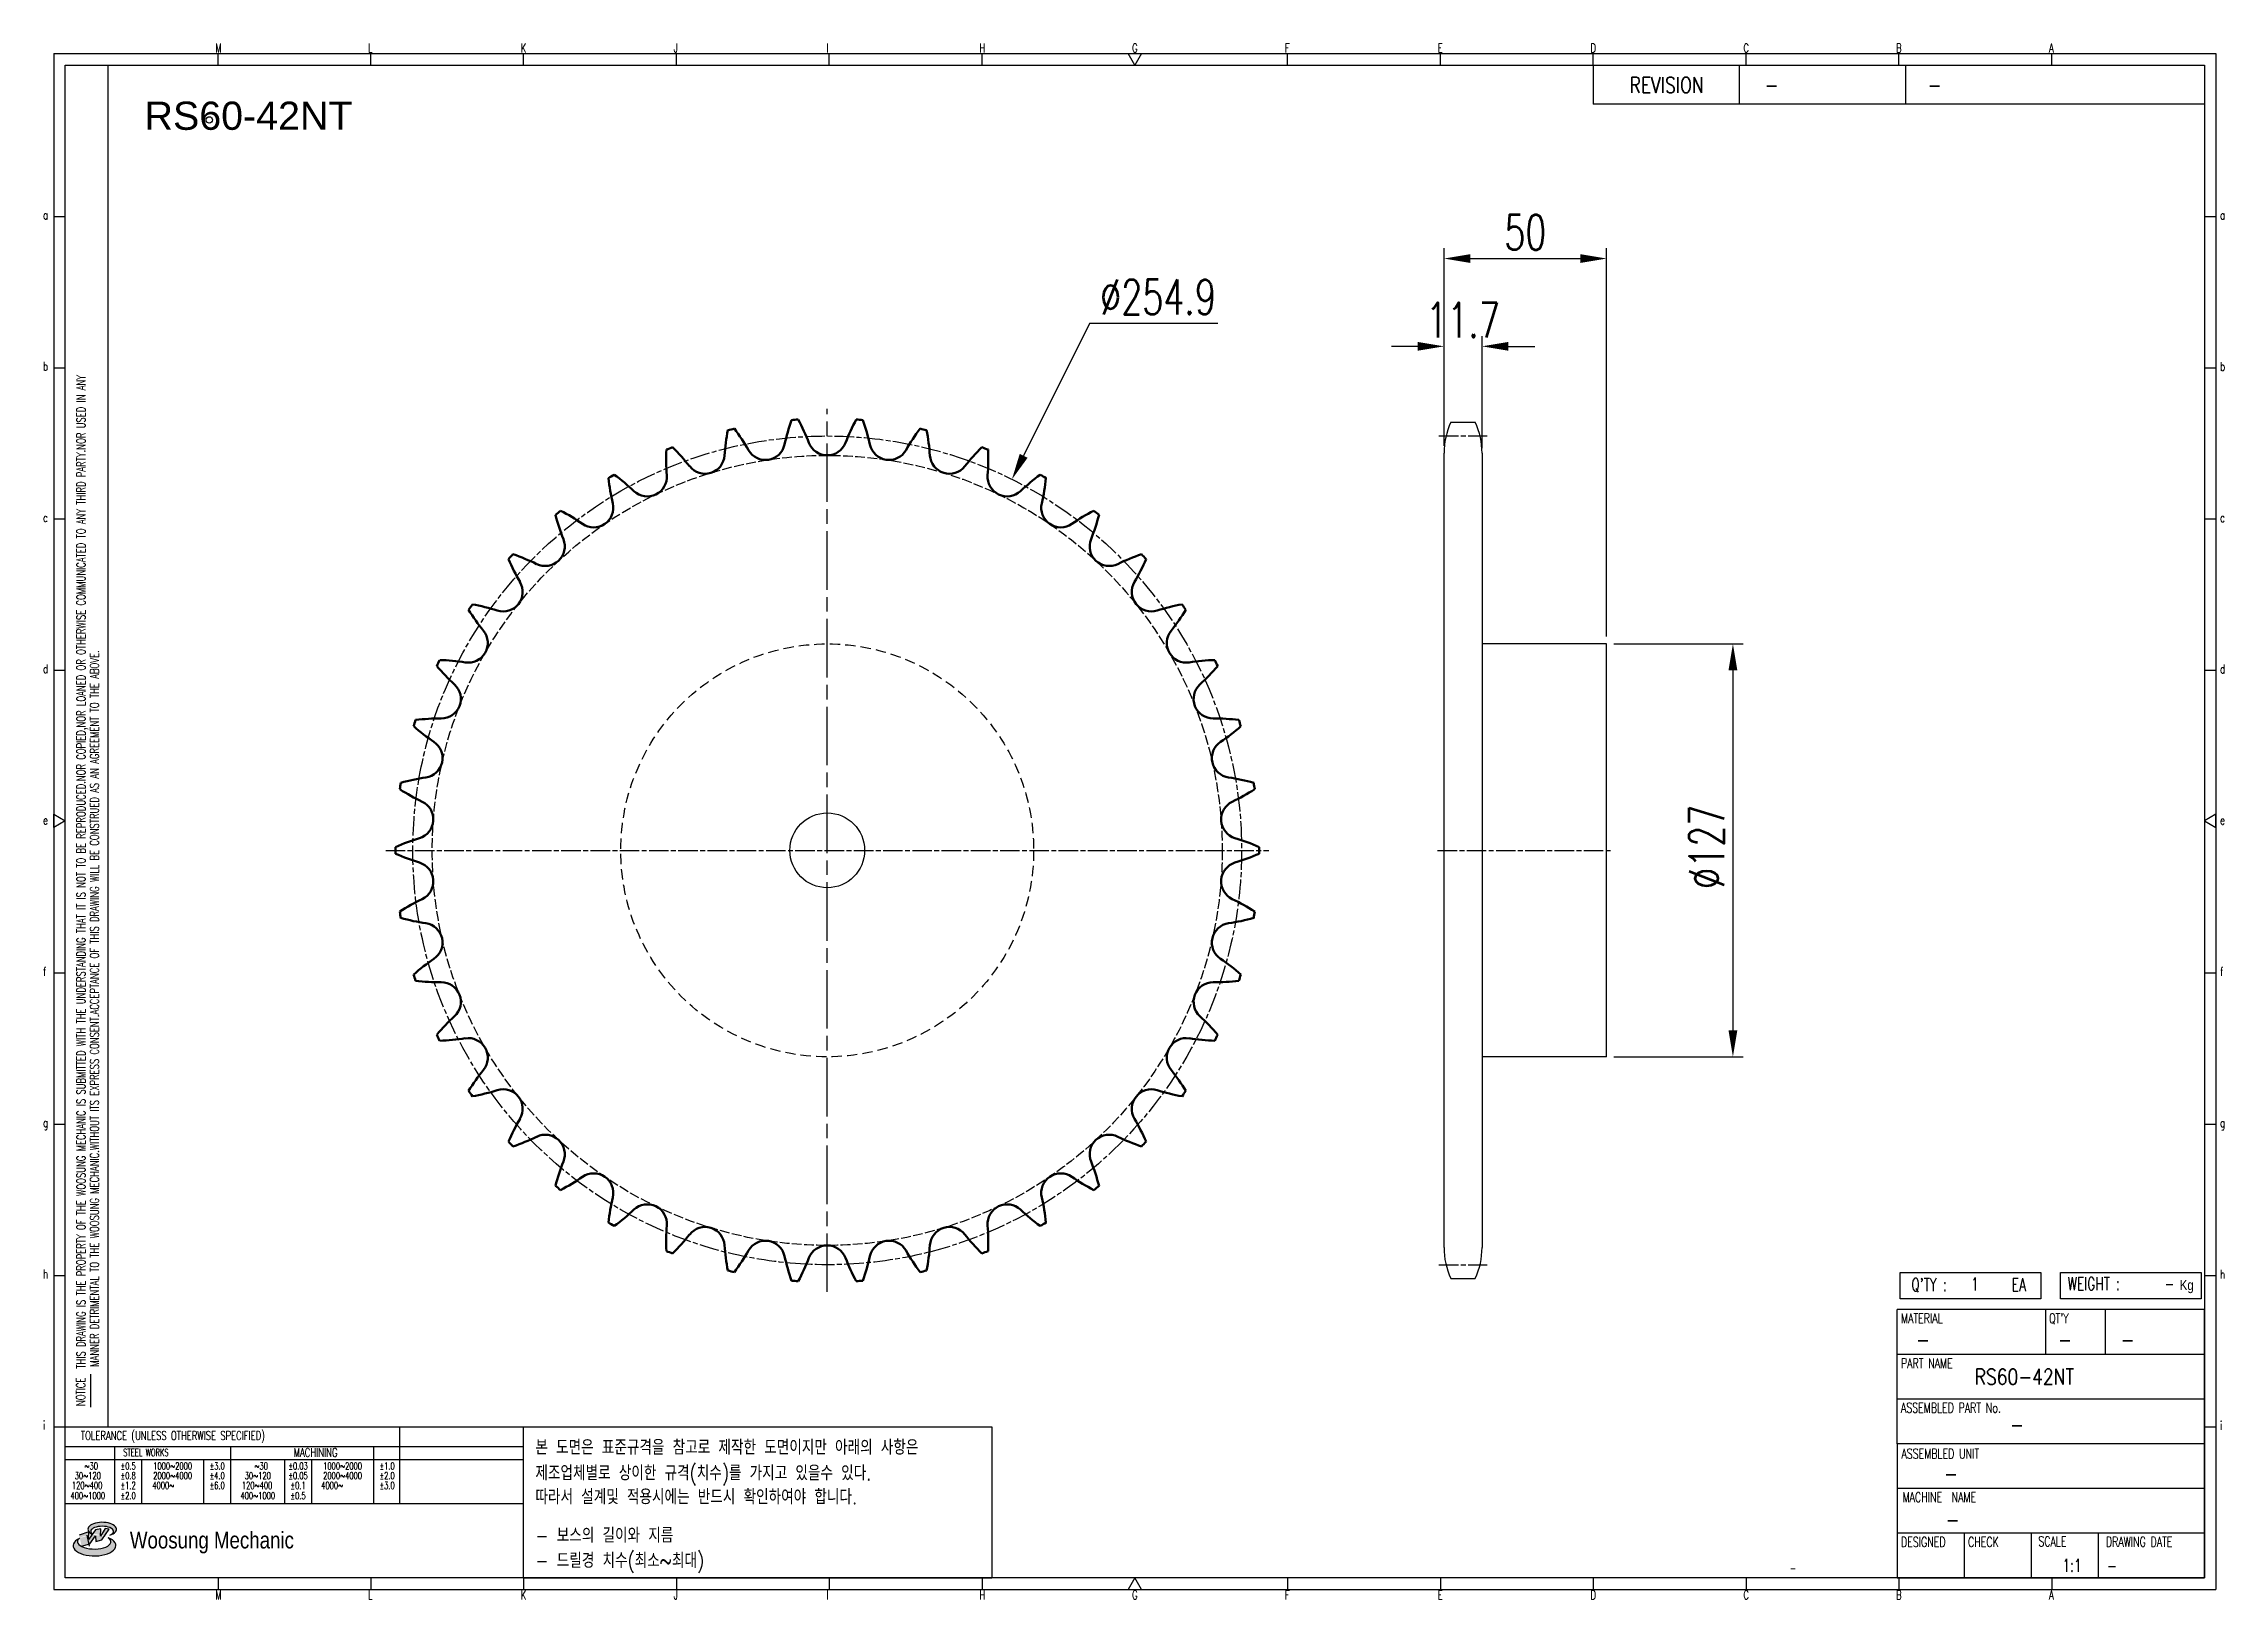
# Model space of a CAD drawing. Header units: millimetres. Extents: x 24104 to 24774, y 29 to 507.
import ezdxf
from ezdxf.enums import TextEntityAlignment as Align

# ---------------------------------------------------------------- set-up
doc = ezdxf.new("R2010")
doc.units = ezdxf.units.MM
for name, pattern in [('AM_ISO02W050', [7.5, 6, -1.5]), ('AM_ISO02W050x2', [3.75, 3, -0.75]), ('AM_ISO08W050', [18, 12, -1.5, 3, -1.5]), ('AM_ISO08W050x2', [9, 6, -0.75, 1.5, -0.75]), ('HIDDEN', [9.525, 6.35, -3.175])]:
    doc.linetypes.add(name, pattern=pattern)
for name, color, linetype, lineweight in [('AM_0N', 7, 'Continuous', 50), ('AM_3N', 6, 'AM_ISO02W050', 25), ('AM_7', 4, 'AM_ISO08W050', 25), ('AM_7N', 4, 'AM_ISO08W050', 25)]:
    doc.layers.add(name, color=color, linetype=linetype, lineweight=lineweight)
for name, color, linetype in [('HL', 2, 'HIDDEN'), ('S-DIM', 7, 'Continuous'), ('TITLE', 7, 'Continuous'), ('도면레이아웃', 7, 'Continuous')]:
    doc.layers.add(name, color=color, linetype=linetype)
doc.styles.add('HAN', font='ROMANS.shx', dxfattribs={"width": 0.7, "bigfont": 'whgtxt.shx'})
doc.styles.add('HKD_ST2', font='romans.shx', dxfattribs={"width": 0.7, "height": 4, "bigfont": '@extfont2.shx'})
doc.styles.add('HSG', font='SIMPLEX.shx', dxfattribs={"width": 0.7, "bigfont": 'HSG.shx'})
doc.styles.add('ROMANS', font='romans.shx', dxfattribs={"width": 0.7, "bigfont": 'whgtxt.shx'})
doc.styles.add('SLDTEXTSTYLE4', font='arial.ttf', dxfattribs={"width": 0.8})
doc.styles.get("Standard").update_dxf_attribs({"font": 'arial.ttf'})
doc.dimstyles.new('APP23', dxfattribs={"dimscale": 4.5, "dimtxt": 2.4, "dimasz": 1.8, "dimexe": 0.7, "dimexo": 0.5, "dimgap": 0.6, "dimtad": 1, "dimtoh": 1, "dimdec": 1, "dimrnd": 0.01, "dimzin": 9, "dimdsep": 46, "dimtxsty": 'HSG', "dimcen": 0, "dimclrd": 1, "dimclre": 1, "dimclrt": 256, "dimazin": 2, "dimtp": 1, "dimtm": 1, "dimtfac": 0.5, "dimtdec": 1, "dimtix": 1, "dimtofl": 0, "dimtmove": 0, "dimatfit": 3, "dimfxl": 0, "dimtvp": 1, "dimtolj": 2, "dimlwd": -1, "dimlwe": -1, "dimarcsym": 0})

# ---------------------------------------------------------------- blocks, each defined once
blk = doc.blocks.new('SUYWSHJH')
at = {"layer": '도면레이아웃'}
h = blk.add_hatch(color=10, dxfattribs=at)
h.paths.add_polyline_path([(1.544, 35.177), (1.554, 34.966), (1.779, 35.034), (2.054, 35.422), (1.908, 35.446), (1.728, 35.167), (1.741, 35.439), (1.547, 35.405), (1.292, 35.041), (1.295, 35.33), (0.943, 35.208), (1.03, 34.8), (1.336, 34.885)])
edge = h.paths.add_edge_path()
edge.add_ellipse((1.795, 35.421), major_axis=(-0.53, 0), ratio=0.487785, start_angle=122.36065, end_angle=403.39574)
edge.add_line((1.411, 35.244), (1.419, 35.261))
edge.add_ellipse((1.798, 35.344), major_axis=(-0.423, 0), ratio=0.444396, start_angle=131.58977, end_angle=386.19408, ccw=False)
edge = h.paths.add_edge_path()
edge.add_ellipse((1.512, 34.815), major_axis=(-0.793, 0), ratio=0.480113, start_angle=314.67633, end_angle=590.85213)
edge.add_ellipse((1.501, 34.958), major_axis=(-0.62, 0), ratio=0.43311, start_angle=331.7024, end_angle=574.42495, ccw=False)
for p, q in [((0, 90.118), (80.15, 90.118)), ((0, 90.118), (0, 33.191)), ((6.089, 89.693), (6.089, 90.118)), ((11.753, 89.693), (11.753, 90.118)), ((17.418, 89.693), (17.418, 90.118)), ((23.082, 89.693), (23.082, 90.118)), ((28.746, 89.693), (28.746, 90.118)), ((34.411, 89.693), (34.411, 90.118)), ((45.739, 89.693), (45.739, 90.118)), ((51.404, 89.693), (51.404, 90.118)), ((57.068, 89.693), (57.068, 90.118)), ((62.732, 89.693), (62.732, 90.118)), ((68.397, 89.693), (68.397, 90.118)), ((74.061, 89.693), (74.061, 90.118)), ((80.15, 90.118), (80.15, 33.191)), ((0, 84.085), (0.425, 84.085)), ((79.725, 84.085), (80.15, 84.085)), ((0, 78.478), (0.425, 78.478)), ((79.725, 78.478), (80.15, 78.478)), ((0, 72.87), (0.425, 72.87)), ((79.725, 72.87), (80.15, 72.87)), ((0, 67.262), (0.425, 67.262)), ((79.725, 67.262), (80.15, 67.262)), ((0, 56.047), (0.425, 56.047)), ((79.725, 56.047), (80.15, 56.047)), ((0, 50.439), (0.425, 50.439)), ((79.725, 50.439), (80.15, 50.439)), ((0, 44.832), (0.425, 44.832)), ((79.725, 44.832), (80.15, 44.832)), ((1.377, 39.947), (1.377, 41.174)), ((0, 39.224), (0.425, 39.224)), ((79.725, 39.224), (80.15, 39.224)), ((0, 33.191), (80.15, 33.191)), ((6.089, 33.616), (6.089, 33.191)), ((11.753, 33.616), (11.753, 33.191)), ((17.418, 33.616), (17.418, 33.191)), ((23.082, 33.616), (23.082, 33.191)), ((28.746, 33.616), (28.746, 33.191)), ((34.411, 33.616), (34.411, 33.191)), ((45.739, 33.616), (45.739, 33.191)), ((51.404, 33.616), (51.404, 33.191)), ((57.068, 33.616), (57.068, 33.191)), ((62.732, 33.616), (62.732, 33.191)), ((68.397, 33.616), (68.397, 33.191)), ((74.061, 33.616), (74.061, 33.191))]:
    blk.add_line(p, q)
at = {"color": 2}
for p, q in [((2.017, 39.224), (2.017, 89.693)), ((0.425, 39.224), (17.418, 39.224)), ((12.816, 39.224), (12.816, 36.382)), ((17.418, 33.616), (17.418, 39.224)), ((0.425, 38.487), (17.418, 38.487)), ((0.425, 38.012), (17.418, 38.012)), ((2.257, 38.487), (2.257, 36.382)), ((3.257, 38.012), (3.257, 36.382)), ((5.557, 38.012), (5.557, 36.382)), ((6.557, 38.5), (6.557, 36.382)), ((8.557, 38.012), (8.557, 36.382)), ((9.557, 38.026), (9.557, 36.382)), ((11.857, 38.487), (11.857, 36.382)), ((0.425, 36.382), (17.418, 36.382))]:
    blk.add_line(p, q, dxfattribs=at)
at = {"color": 6, "ltscale": 0.5}
for p, q in [((57.068, 89.693), (57.068, 88.246)), ((62.47, 89.693), (62.47, 88.246)), ((68.635, 89.693), (68.635, 88.246)), ((79.725, 88.246), (57.068, 88.246)), ((68.336, 38.59), (68.336, 43.563)), ((79.725, 43.563), (68.336, 43.563)), ((73.827, 43.563), (73.827, 41.905)), ((76.037, 43.563), (76.037, 41.905)), ((79.725, 38.59), (79.725, 43.563)), ((79.725, 41.905), (68.336, 41.905)), ((79.725, 40.248), (68.336, 40.248)), ((68.336, 38.59), (68.336, 33.616)), ((79.725, 38.59), (68.336, 38.59)), ((79.725, 33.616), (79.725, 38.59)), ((79.725, 36.932), (68.336, 36.932)), ((79.725, 35.274), (68.336, 35.274)), ((70.822, 33.616), (70.822, 35.274)), ((73.309, 33.616), (73.309, 35.274)), ((75.796, 33.616), (75.796, 35.274)), ((68.336, 33.616), (79.725, 33.616))]:
    blk.add_line(p, q, dxfattribs=at)
for points in [[(40.075, 89.693), (39.83, 90.118), (40.32, 90.118)], [(0.425, 89.693), (79.725, 89.693), (79.725, 33.616), (0.425, 33.616)], [(0.425, 61.679), (0, 61.433), (0, 61.924)], [(79.725, 61.679), (80.15, 61.433), (80.15, 61.924)], [(40.075, 33.616), (39.83, 33.191), (40.32, 33.191)]]:
    blk.add_lwpolyline(points, close=True)
at = {"layer": 'TITLE', "color": 20}
for p, q in [((68.449, 43.961), (68.449, 44.936)), ((68.449, 44.936), (73.654, 44.936)), ((73.654, 44.936), (73.654, 43.961)), ((74.39, 43.961), (74.39, 44.936)), ((74.39, 44.936), (79.595, 44.936)), ((79.595, 44.936), (79.595, 43.961)), ((73.654, 43.961), (68.449, 43.961)), ((79.595, 43.961), (74.39, 43.961))]:
    blk.add_line(p, q, dxfattribs=at)
at = {"layer": '도면레이아웃'}
for p, q in [((1.295, 35.33), (0.943, 35.208)), ((1.03, 34.8), (1.336, 34.885)), ((1.224, 35.208), (1.311, 34.8)), ((1.224, 35.208), (1.224, 35.208)), ((1.547, 35.405), (1.292, 35.041)), ((1.292, 35.041), (1.295, 35.33)), ((1.336, 34.885), (1.544, 35.177)), ((1.419, 35.261), (1.411, 35.244)), ((1.544, 35.177), (1.554, 34.966)), ((1.741, 35.439), (1.547, 35.405)), ((1.554, 34.966), (1.779, 35.034)), ((1.908, 35.446), (1.728, 35.167)), ((1.728, 35.167), (1.741, 35.439)), ((1.779, 35.034), (2.054, 35.422)), ((2.054, 35.422), (1.908, 35.446))]:
    blk.add_line(p, q, dxfattribs=at)
for centre, major_axis, ratio, start_param, end_param in [((1.795, 35.421), (-0.53, 0), 0.487785, 2.135596, 7.040584), ((1.512, 34.815), (-0.793, 0), 0.480113, 5.492138, 10.312315), ((1.501, 34.958), (-0.62, 0), 0.43311, 5.789299, 10.025607), ((1.798, 35.344), (-0.423, 0), 0.444396, 2.296675, 6.740358)]:
    blk.add_ellipse(centre, major_axis=major_axis, ratio=ratio, start_param=start_param, end_param=end_param, dxfattribs=at)
at = {"color": 4, "style": 'HKD_ST2', "width": 0.7}
for s, p in [('M', (5.988, 90.164)), ('L', (11.652, 90.164)), ('K', (17.316, 90.164)), ('J', (22.981, 90.164)), ('I', (28.645, 90.164)), ('H', (34.309, 90.164)), ('G', (39.974, 90.164)), ('F', (45.638, 90.164)), ('E', (51.302, 90.164)), ('D', (56.967, 90.164)), ('C', (62.631, 90.164)), ('B', (68.295, 90.164)), ('A', (73.96, 90.164)), ('a', (-0.395, 83.976)), ('a', (80.305, 83.97)), ('b', (-0.395, 78.368)), ('b', (80.305, 78.362)), ('c', (-0.395, 72.76)), ('c', (80.305, 72.754)), ('d', (-0.395, 67.153)), ('d', (80.305, 67.147)), ('e', (-0.395, 61.545)), ('e', (80.305, 61.539)), ('f', (-0.395, 55.937)), ('f', (80.305, 55.931)), ('g', (-0.395, 50.33)), ('g', (80.305, 50.324)), ('h', (-0.395, 44.722)), ('h', (80.305, 44.716)), ('i', (-0.395, 39.114)), ('i', (80.305, 39.108)), ('M', (5.988, 32.824)), ('L', (11.652, 32.824)), ('K', (17.316, 32.824)), ('J', (22.981, 32.824)), ('I', (28.645, 32.824)), ('H', (34.309, 32.824)), ('G', (39.974, 32.824)), ('F', (45.638, 32.824)), ('E', (51.302, 32.824)), ('D', (56.967, 32.824)), ('C', (62.631, 32.824)), ('B', (68.295, 32.824)), ('A', (73.96, 32.824))]:
    blk.add_text(s, height=0.326, dxfattribs=at).set_placement(p)
for s, height, style, width, p in [('REVISION', 0.5806, 'HAN', 0.8, (58.415, 88.664)), ('-', 0.581, 'HAN', 0.8, (63.426, 88.664)), ('-', 0.581, 'HAN', 0.8, (69.468, 88.664)), ("Q'TY : ", 0.4746, 'HKD_ST2', 0.7, (68.857, 44.253)), ('1', 0.475, 'HKD_ST2', 0.7, (71.071, 44.275)), ('EA', 0.4746, 'HKD_ST2', 0.7, (72.578, 44.253)), ('WEIGHT : ', 0.4746, 'HKD_ST2', 0.7, (74.65, 44.286)), ('-', 0.581, 'HAN', 0.8, (69.029, 42.157)), ('-', 0.581, 'HAN', 0.8, (74.289, 42.157)), ('-', 0.581, 'HAN', 0.8, (76.623, 42.157)), ('-', 0.581, 'HAN', 0.8, (72.515, 39.013)), ('-', 0.581, 'HAN', 0.8, (70.067, 37.189)), ('-', 0.581, 'HAN', 0.8, (70.126, 35.48)), ('1:1', 0.4746, 'HKD_ST2', 0.7, (74.458, 33.848)), ('-', 0.475, 'HKD_ST2', 0.7, (76.112, 33.837))]:
    blk.add_text(s, height=height, dxfattribs=dict(style=style, width=width)).set_placement(p)
at = {"color": 6, "style": 'HKD_ST2', "width": 0.7}
for s, p in [(' THIS DRAWING IS THE PROPERTY OF THE WOOSUNG MECHANIC IS SUBMITTED WITH THE UNDERSTANDING THAT IT IS NOT TO BE REPRODUCED.NOR COPIED,NOR LOANED OR OTHERWISE COMMUNICATED TO ANY THIRD PARTY.NOR USED IN ANY', (1.173, 41.217)), ('MANNER DETRIMENTAL TO THE WOOSUNG MECHANIC.WITHOUT ITS EXPRESS CONSENT.ACCEPTANCE OF THIS DRAWING WILL BE CONSTRUED AS AN AGREEMENT TO THE ABOVE.', (1.672, 41.447))]:
    blk.add_text(s, height=0.326266, rotation=90, dxfattribs=at).set_placement(p)
at = {"style": 'HKD_ST2', "width": 0.7}
blk.add_text('-', height=0.475, dxfattribs=at).set_placement((78.613, 44.286), align=Align.RIGHT)
at = {"color": 4, "style": 'HKD_ST2', "width": 0.7}
for s, height, p in [('MATERIAL', 0.3651, (68.474, 43.425)), ("QT'Y", 0.3651, (73.965, 43.425)), ('PART NAME', 0.3651, (68.474, 41.756)), ('ASSEMBLED PART No.', 0.36511, (68.474, 40.109)), ('ASSEMBLED UNIT', 0.36511, (68.49, 38.408)), ('MACHINE  NAME', 0.36511, (68.532, 36.794)), ('DESIGNED', 0.3651, (68.474, 35.136)), ('CHECK', 0.3651, (70.961, 35.136)), ('SCALE', 0.3651, (73.566, 35.153)), ('DRAWING DATE', 0.36511, (76.071, 35.141))]:
    blk.add_text(s, height=height, dxfattribs=at).set_placement(p, align=Align.TOP_LEFT)
at = {"style": 'HKD_ST2', "width": 0.7}
blk.add_text('NOTICE', height=0.3263, rotation=90, dxfattribs=at).set_placement((1.163, 39.988))
for s, height, style, width, p in [('TOLERANCE (UNLESS OTHERWISE SPECIFIED)', 0.32627, 'HKD_ST2', 0.7, (4.417, 38.896)), ('-', 0.326, 'ROMANS', 0.65, (64.469, 33.975))]:
    blk.add_text(s, height=height, dxfattribs=dict(style=style, width=width)).set_placement(p, align=Align.MIDDLE_CENTER)
at = {"color": 4, "style": 'HKD_ST2', "width": 0.7}
for s, height, p in [('STEEL WORKS', 0.26101, (3.416, 38.268)), ('MACHINING', 0.3263, (9.707, 38.27)), ('%%P0.5', 0.261, (2.757, 37.762)), ('%%P0.8', 0.261, (2.757, 37.411)), ('%%P3.0', 0.261, (6.057, 37.762)), ('%%P4.0', 0.261, (6.057, 37.411)), ('%%P0.03', 0.261, (9.057, 37.762)), ('%%P0.05', 0.261, (9.057, 37.411)), ('%%P1.0', 0.261, (12.357, 37.762)), ('%%P2.0', 0.261, (12.357, 37.411)), ('%%P1.2', 0.261, (2.757, 37.045)), ('%%P2.0', 0.261, (2.757, 36.67)), ('%%P6.0', 0.261, (6.057, 37.045)), ('%%P0.1', 0.261, (9.057, 37.045)), ('%%P0.5', 0.261, (9.057, 36.67)), ('%%P3.0', 0.261, (12.357, 37.045))]:
    blk.add_text(s, height=height, dxfattribs=at).set_placement(p, align=Align.MIDDLE)
for s, height, p in [('30%%126120', 0.261, (1.263, 37.411)), ('%%12630', 0.261, (1.389, 37.762)), ('2000%%1264000', 0.26101, (4.407, 37.411)), ('1000%%1262000', 0.26101, (4.407, 37.762)), ('30%%126120', 0.261, (7.563, 37.411)), ('%%12630', 0.261, (7.689, 37.762)), ('2000%%1264000', 0.26101, (10.707, 37.411)), ('1000%%1262000', 0.26101, (10.707, 37.762)), ('400%%1261000', 0.26101, (1.263, 36.67)), ('120%%126400', 0.26101, (1.237, 37.045)), ('4000%%126', 0.261, (4.061, 37.045)), ('400%%1261000', 0.26101, (7.563, 36.67)), ('120%%126400', 0.26101, (7.537, 37.045)), ('4000%%126', 0.261, (10.321, 37.045))]:
    blk.add_text(s, height=height, dxfattribs=at).set_placement(p, align=Align.MIDDLE_CENTER)
at = {"color": 1, "style": 'SLDTEXTSTYLE4', "width": 0.8}
blk.add_text('Woosung Mechanic', height=0.61957, dxfattribs=at).set_placement((2.822, 34.711))
at = {"layer": 'TITLE', "width": 0.8}
blk.add_text('Kg', height=0.3789, dxfattribs=at).set_placement((78.807, 44.286))
blk = doc.blocks.new('*D2')
at = {"layer": 'Defpoints', "color": 0, "transparency": 16777216}
for p in [(24401.43, 373.09), (24287.82, 144.89)]:
    blk.add_point(p, dxfattribs=at)
at = {"layer": 'S-DIM', "color": 1, "transparency": 16777216}
for p, q in [((24425.32, 421.07), (24405.04, 380.34)), ((24464.74, 421.07), (24425.32, 421.07))]:
    blk.add_line(p, q, dxfattribs=at)
blk.add_solid([(24403.83, 380.94), (24406.25, 379.74), (24401.43, 373.09)], dxfattribs=at)
at = {"layer": 'S-DIM', "transparency": 16777216, "insert": (24446.38, 429.17), "char_height": 10.8, "attachment_point": 5, "style": 'HSG'}
blk.add_mtext('\\A2;∅254.9', dxfattribs=at)
blk = doc.blocks.new('*D3')
at = {"layer": 'Defpoints', "color": 0, "transparency": 16777216}
for p in [(24546.05, 414.02), (24534.35, 381.16), (24546.05, 380.49)]:
    blk.add_point(p, dxfattribs=at)
at = {"layer": 'S-DIM', "color": 1, "transparency": 16777216}
for p, q in [((24534.35, 383.41), (24534.35, 417.17)), ((24546.05, 382.74), (24546.05, 417.17)), ((24526.25, 414.02), (24518.15, 414.02)), ((24554.15, 414.02), (24562.25, 414.02))]:
    blk.add_line(p, q, dxfattribs=at)
for points in [[(24526.25, 415.37), (24526.25, 412.67), (24534.35, 414.02)], [(24554.15, 415.37), (24554.15, 412.67), (24546.05, 414.02)]]:
    blk.add_solid(points, dxfattribs=at)
at = {"layer": 'S-DIM', "transparency": 16777216, "insert": (24540.2, 422.12), "char_height": 10.8, "attachment_point": 5, "style": 'HSG'}
blk.add_mtext('\\A2;11.7', dxfattribs=at)
blk = doc.blocks.new('*D4')
at = {"layer": 'Defpoints', "color": 0, "transparency": 16777216}
for p in [(24584.35, 441.02), (24534.35, 381.16), (24584.35, 322.49)]:
    blk.add_point(p, dxfattribs=at)
at = {"layer": 'S-DIM', "color": 1, "transparency": 16777216}
for p, q in [((24534.35, 383.41), (24534.35, 444.17)), ((24584.35, 324.74), (24584.35, 444.17)), ((24542.45, 441.02), (24576.25, 441.02))]:
    blk.add_line(p, q, dxfattribs=at)
for points in [[(24542.45, 442.37), (24542.45, 439.67), (24534.35, 441.02)], [(24576.25, 442.37), (24576.25, 439.67), (24584.35, 441.02)]]:
    blk.add_solid(points, dxfattribs=at)
at = {"layer": 'S-DIM', "transparency": 16777216, "insert": (24559.35, 449.12), "char_height": 10.8, "attachment_point": 5, "style": 'HSG'}
blk.add_mtext('\\A2;50', dxfattribs=at)
blk = doc.blocks.new('*D5')
at = {"layer": 'Defpoints', "color": 0, "transparency": 16777216}
for p in [(24584.35, 322.49), (24584.35, 195.49), (24623.21, 195.49)]:
    blk.add_point(p, dxfattribs=at)
at = {"layer": 'S-DIM', "color": 1, "transparency": 16777216}
for p, q in [((24586.6, 322.49), (24626.36, 322.49)), ((24623.21, 314.39), (24623.21, 203.59)), ((24586.6, 195.49), (24626.36, 195.49))]:
    blk.add_line(p, q, dxfattribs=at)
for points in [[(24621.86, 314.39), (24624.56, 314.39), (24623.21, 322.49)], [(24621.86, 203.59), (24624.56, 203.59), (24623.21, 195.49)]]:
    blk.add_solid(points, dxfattribs=at)
at = {"layer": 'S-DIM', "transparency": 16777216, "insert": (24615.11, 260.08), "char_height": 10.8, "attachment_point": 5, "rotation": 90, "style": 'HSG'}
blk.add_mtext('\\A2;%%c127', dxfattribs=at)

msp = doc.modelspace()

# ---------------------------------------------------------------- linework, layer by layer
for p, q in [((24536.43, 390.66), (24543.97, 390.66)), ((24534.35, 136.83), (24534.35, 381.16)), ((24546.05, 381.16), (24546.05, 136.83)), ((24584.35, 322.49), (24546.05, 322.49)), ((24584.35, 195.49), (24584.35, 322.49)), ((24584.35, 195.49), (24546.05, 195.49)), ((24536.43, 127.33), (24543.97, 127.33))]:
    msp.add_line(p, q)
at = {"color": 4}
msp.add_lwpolyline([(24251.23, 81.71), (24395.29, 81.71), (24395.29, 35.18), (24251.23, 35.18)], close=True, dxfattribs=at)
for centre, radius in [((24154.54, 483.65), 1), ((24344.62, 258.99), 11.5)]:
    msp.add_circle(centre, radius)
for centre, start, end in [((24557.05, 381.16), 155.25994, 180), ((24523.35, 381.16), 0, 24.74006), ((24557.05, 136.83), 180, 204.74006), ((24523.35, 136.83), 335.25994, 0)]:
    msp.add_arc(centre, 22.7, start, end)
at = {"layer": 'AM_0N'}
for centre, radius, start, end in [((24392.88, 370.17), 62.88, 160.31388, 167.5), ((24344.62, 258.99), 132.82, 93.8429, 94.72853), ((24280.33, 361.74), 62.88, 21.07143, 28.25755), ((24408.92, 361.74), 62.88, 151.74245, 158.92857), ((24344.62, 258.99), 132.82, 85.27147, 86.1571), ((24296.36, 370.17), 62.88, 12.5, 19.68612), ((24344.62, 258.99), 132.82, 110.98575, 111.87139), ((24252.9, 338.22), 62.88, 38.21429, 45.4004), ((24375.77, 376.12), 62.88, 168.88531, 176.07143), ((24344.62, 258.99), 132.82, 102.41432, 103.29996), ((24265.74, 351.01), 62.88, 29.64286, 36.82897), ((24325.62, 385.09), 6.01, 209.64286, 347.5), ((24344.62, 386.51), 6.01, 201.07143, 338.92857), ((24363.63, 385.09), 6.01, 192.5, 330.35714), ((24423.51, 351.01), 62.88, 143.17103, 150.35714), ((24344.62, 258.99), 132.82, 76.70004, 77.58568), ((24313.47, 376.12), 62.88, 3.92857, 11.11469), ((24436.34, 338.22), 62.88, 134.5996, 141.78571), ((24344.62, 258.99), 132.82, 68.12861, 69.01425), ((24357.97, 379.46), 62.88, 177.45674, 184.64286), ((24307.04, 380.84), 6.01, 218.21429, 356.07143), ((24382.21, 380.84), 6.01, 183.92857, 321.78571), ((24331.28, 379.46), 62.88, 355.35714, 2.54326), ((24344.62, 258.99), 132.82, 119.55718, 120.44282), ((24339.86, 380.1), 62.88, 186.02817, 193.21429), ((24242.12, 323.67), 62.88, 46.78571, 53.97183), ((24289.29, 373.88), 6.01, 226.78571, 4.64286), ((24399.95, 373.88), 6.01, 175.35714, 313.21429), ((24447.13, 323.67), 62.88, 126.02817, 133.21429), ((24344.62, 258.99), 132.82, 59.55718, 60.44282), ((24349.38, 380.1), 62.88, 346.78571, 353.97183), ((24344.62, 258.99), 132.82, 128.12861, 129.01425), ((24233.62, 307.67), 62.88, 55.35714, 62.54326), ((24272.79, 364.35), 6.01, 235.35714, 13.21429), ((24416.46, 364.35), 6.01, 166.78571, 304.64286), ((24455.62, 307.67), 62.88, 117.45674, 124.64286), ((24344.62, 258.99), 132.82, 50.98575, 51.87139), ((24321.87, 378.04), 62.88, 194.5996, 201.78571), ((24367.38, 378.04), 62.88, 338.21429, 345.4004), ((24344.62, 258.99), 132.82, 136.70004, 137.58568), ((24227.61, 290.58), 62.88, 63.92857, 71.11469), ((24257.89, 352.47), 6.01, 243.92857, 21.78571), ((24431.36, 352.47), 6.01, 158.21429, 296.07143), ((24461.64, 290.58), 62.88, 108.88531, 116.07143), ((24344.62, 258.99), 132.82, 42.41432, 43.29996), ((24304.38, 373.32), 62.88, 203.17103, 210.35714), ((24384.87, 373.32), 62.88, 329.64286, 336.82897), ((24244.93, 338.5), 6.01, 252.5, 30.35714), ((24444.32, 338.5), 6.01, 149.64286, 287.5), ((24344.62, 258.99), 132.82, 145.27147, 146.1571), ((24287.79, 366.04), 62.88, 211.74245, 218.92857), ((24224.21, 272.79), 62.88, 72.5, 79.68612), ((24465.04, 272.79), 62.88, 100.31388, 107.5), ((24401.46, 366.04), 62.88, 321.07143, 328.25755), ((24344.62, 258.99), 132.82, 33.8429, 34.72853), ((24234.19, 322.75), 6.01, 261.07143, 38.92857), ((24455.06, 322.75), 6.01, 141.07143, 278.92857), ((24344.62, 258.99), 132.82, 153.8429, 154.72853), ((24272.47, 356.38), 62.88, 220.31388, 227.5), ((24223.5, 254.69), 62.88, 81.07143, 88.25755), ((24465.75, 254.69), 62.88, 91.74245, 98.92857), ((24416.78, 356.38), 62.88, 312.5, 319.68612), ((24344.62, 258.99), 132.82, 25.27147, 26.1571), ((24225.92, 305.58), 6.01, 269.64286, 47.5), ((24463.33, 305.58), 6.01, 132.5, 270.35714), ((24344.62, 258.99), 132.82, 162.41432, 163.29996), ((24258.76, 344.53), 62.88, 228.88531, 236.07143), ((24225.49, 236.68), 62.88, 89.64286, 96.82897), ((24463.76, 236.68), 62.88, 83.17103, 90.35714), ((24430.49, 344.53), 62.88, 303.92857, 311.11469), ((24344.62, 258.99), 132.82, 16.70004, 17.58568), ((24220.3, 287.37), 6.01, 278.21429, 56.07143), ((24468.94, 287.37), 6.01, 123.92857, 261.78571), ((24344.62, 258.99), 132.82, 170.98575, 171.87139), ((24246.97, 330.78), 62.88, 237.45674, 244.64286), ((24230.15, 219.17), 62.88, 98.21429, 105.4004), ((24459.1, 219.17), 62.88, 74.5996, 81.78571), ((24442.28, 330.78), 62.88, 295.35714, 302.54326), ((24344.62, 258.99), 132.82, 8.12861, 9.01425), ((24217.46, 268.52), 6.01, 286.78571, 64.64286), ((24471.78, 268.52), 6.01, 115.35714, 253.21429), ((24237.36, 202.56), 62.88, 106.78571, 113.97183), ((24451.89, 202.56), 62.88, 66.02817, 73.21429), ((24344.62, 258.99), 132.82, 179.55718, 180.44282), ((24237.36, 315.43), 62.88, 246.02817, 253.21429), ((24217.46, 249.46), 6.01, 295.35714, 73.21429), ((24471.78, 249.46), 6.01, 106.78571, 244.64286), ((24451.89, 315.43), 62.88, 286.78571, 293.97183), ((24344.62, 258.99), 132.82, 359.55718, 0.44282), ((24246.97, 187.2), 62.88, 115.35714, 122.54326), ((24442.28, 187.2), 62.88, 57.45674, 64.64286), ((24344.62, 258.99), 132.82, 188.12861, 189.01425), ((24230.15, 298.81), 62.88, 254.5996, 261.78571), ((24220.3, 230.62), 6.01, 303.92857, 81.78571), ((24468.94, 230.62), 6.01, 98.21429, 236.07143), ((24459.1, 298.81), 62.88, 278.21429, 285.4004), ((24344.62, 258.99), 132.82, 350.98575, 351.87139), ((24258.76, 173.45), 62.88, 123.92857, 131.11469), ((24430.49, 173.45), 62.88, 48.88531, 56.07143), ((24344.62, 258.99), 132.82, 196.70004, 197.58568), ((24225.49, 281.3), 62.88, 263.17103, 270.35714), ((24225.92, 212.4), 6.01, 312.5, 90.35714), ((24463.33, 212.4), 6.01, 89.64286, 227.5), ((24463.76, 281.3), 62.88, 269.64286, 276.82897), ((24344.62, 258.99), 132.82, 342.41432, 343.29996), ((24272.47, 161.61), 62.88, 132.5, 139.68612), ((24416.78, 161.61), 62.88, 40.31388, 47.5), ((24344.62, 258.99), 132.82, 205.27147, 206.1571), ((24234.19, 195.23), 6.01, 321.07143, 98.92857), ((24455.06, 195.23), 6.01, 81.07143, 218.92857), ((24344.62, 258.99), 132.82, 333.8429, 334.72853), ((24223.5, 263.3), 62.88, 271.74245, 278.92857), ((24465.75, 263.3), 62.88, 261.07143, 268.25755), ((24287.79, 151.94), 62.88, 141.07143, 148.25755), ((24401.46, 151.94), 62.88, 31.74245, 38.92857), ((24344.62, 258.99), 132.82, 213.8429, 214.72853), ((24224.21, 245.2), 62.88, 280.31388, 287.5), ((24244.93, 179.48), 6.01, 329.64286, 107.5), ((24444.32, 179.48), 6.01, 72.5, 210.35714), ((24465.04, 245.2), 62.88, 252.5, 259.68612), ((24344.62, 258.99), 132.82, 325.27147, 326.1571), ((24304.38, 144.66), 62.88, 149.64286, 156.82897), ((24384.87, 144.66), 62.88, 23.17103, 30.35714), ((24344.62, 258.99), 132.82, 222.41432, 223.29996), ((24227.61, 227.4), 62.88, 288.88531, 296.07143), ((24257.89, 165.51), 6.01, 338.21429, 116.07143), ((24431.36, 165.51), 6.01, 63.92857, 201.78571), ((24461.64, 227.4), 62.88, 243.92857, 251.11469), ((24344.62, 258.99), 132.82, 316.70004, 317.58568), ((24321.87, 139.94), 62.88, 158.21429, 165.4004), ((24367.38, 139.94), 62.88, 14.5996, 21.78571), ((24344.62, 258.99), 132.82, 230.98575, 231.87139), ((24233.62, 210.31), 62.88, 297.45674, 304.64286), ((24272.79, 153.63), 6.01, 346.78571, 124.64286), ((24416.46, 153.63), 6.01, 55.35714, 193.21429), ((24455.62, 210.31), 62.88, 235.35714, 242.54326), ((24344.62, 258.99), 132.82, 308.12861, 309.01425), ((24339.86, 137.88), 62.88, 166.78571, 173.97183), ((24242.12, 194.31), 62.88, 306.02817, 313.21429), ((24289.29, 144.1), 6.01, 355.35714, 133.21429), ((24399.95, 144.1), 6.01, 46.78571, 184.64286), ((24447.13, 194.31), 62.88, 226.78571, 233.97183), ((24349.38, 137.88), 62.88, 6.02817, 13.21429), ((24344.62, 258.99), 132.82, 239.55718, 240.44282), ((24357.97, 138.52), 62.88, 175.35714, 182.54326), ((24307.04, 137.14), 6.01, 3.92857, 141.78571), ((24382.21, 137.14), 6.01, 38.21429, 176.07143), ((24331.28, 138.52), 62.88, 357.45674, 4.64286), ((24344.62, 258.99), 132.82, 299.55718, 300.44282), ((24344.62, 258.99), 132.82, 248.12861, 249.01425), ((24252.9, 179.76), 62.88, 314.5996, 321.78571), ((24375.77, 141.86), 62.88, 183.92857, 191.11469), ((24265.74, 166.97), 62.88, 323.17103, 330.35714), ((24325.62, 132.9), 6.01, 12.5, 150.35714), ((24392.88, 147.81), 62.88, 192.5, 199.68612), ((24344.62, 131.47), 6.01, 21.07143, 158.92857), ((24296.36, 147.81), 62.88, 340.31388, 347.5), ((24363.63, 132.9), 6.01, 29.64286, 167.5), ((24423.51, 166.97), 62.88, 209.64286, 216.82897), ((24313.47, 141.86), 62.88, 348.88531, 356.07143), ((24436.34, 179.76), 62.88, 218.21429, 225.4004), ((24344.62, 258.99), 132.82, 290.98575, 291.87139), ((24344.62, 258.99), 132.82, 256.70004, 257.58568), ((24280.33, 156.24), 62.88, 331.74245, 338.92857), ((24408.92, 156.24), 62.88, 201.07143, 208.25755), ((24344.62, 258.99), 132.82, 282.41432, 283.29996), ((24344.62, 258.99), 132.82, 265.27147, 266.1571), ((24344.62, 258.99), 132.82, 273.8429, 274.72853)]:
    msp.add_arc(centre, radius, start, end, dxfattribs=at)
at = {"layer": 'AM_3N', "linetype": 'AM_ISO02W050x2'}
msp.add_circle((24344.62, 258.99), 121.5, dxfattribs=at)
at = {"layer": 'AM_7', "linetype": 'AM_ISO08W050x2'}
msp.add_circle((24344.62, 258.99), 127.46, dxfattribs=at)
at = {"layer": 'AM_7N', "linetype": 'AM_ISO08W050x2', "ltscale": 3}
msp.add_line((24344.62, 123.17), (24344.62, 394.81), dxfattribs=at)
at = {"layer": 'AM_7N', "linetype": 'AM_ISO08W050x2'}
for p, q in [((24532.79, 386.45), (24547.61, 386.45)), ((24208.81, 258.99), (24480.44, 258.99)), ((24532.35, 258.99), (24586.35, 258.99)), ((24532.79, 131.53), (24547.61, 131.53))]:
    msp.add_line(p, q, dxfattribs=at)
at = {"layer": 'HL', "ltscale": 0.5}
msp.add_circle((24344.62, 258.99), 63.5, dxfattribs=at)

# ---------------------------------------------------------------- block references
at = {"xscale": 8.298209162604566, "yscale": 8.298209162604566, "zscale": 8.298209162604566}
msp.add_blockref('SUYWSHJH', (24106.7, -243.77), dxfattribs=at)

# ---------------------------------------------------------------- texts
at = {"color": 2}
msp.add_text('RS60-42NT', height=8.67, dxfattribs=at).set_placement((24134.64, 480.62))
at = {"style": 'HAN', "width": 0.8}
msp.add_text('RS60-42NT', height=4.818, dxfattribs=at).set_placement((24697.59, 94.67))
at = {"color": 4, "style": 'HAN', "width": 0.8}
for s, p in [('본 도면은 표준규격을 참고로 제작한 도면이지만 아래의 사항은', (24254.85, 73.1)), ('제조업체별로 상이한 규격(치수)를 가지고 있을수 있다.', (24254.85, 65.2)), ('따라서 설계및 적용시에는 반드시 확인하여야 합니다.', (24254.85, 57.86)), ('- 보스의 길이와 지름', (24254.85, 46.04)), ('- 드릴경 치수(최소~최대)', (24254.85, 38.28))]:
    msp.add_text(s, height=4.5587, dxfattribs=at).set_placement(p)

# ---------------------------------------------------------------- dimensions: what is measured, and where the dimension line sits
at = {"layer": 'S-DIM'}
dim = msp.add_linear_dim(base=(24584.35, 441.02), p1=(24534.35, 381.16), p2=(24584.35, 322.49), dimstyle='APP23', dxfattribs=at)
dim.commit()
dim.dimension.update_dxf_attribs({"geometry": '*D4', "text_midpoint": (24559.35, 449.12)})
dim = msp.add_diameter_dim_2p(p1=(24287.82, 144.89), p2=(24401.43, 373.09), dimstyle='APP23', dxfattribs=at)
dim.commit()
dim.dimension.update_dxf_attribs({"geometry": '*D2', "text_midpoint": (24446.38, 421.07), "dimtype": 131})
dim = msp.add_linear_dim(base=(24546.05, 414.02), p1=(24534.35, 381.16), p2=(24546.05, 380.49), dimstyle='APP23', dxfattribs=at)
dim.commit()
dim.dimension.update_dxf_attribs({"geometry": '*D3', "text_midpoint": (24540.2, 414.02), "dimtype": 128})
dim = msp.add_linear_dim(base=(24623.21, 195.49), p1=(24584.35, 322.49), p2=(24584.35, 195.49), angle=90, text='%%c<>', dimstyle='APP23', dxfattribs=at)
dim.commit()
dim.dimension.update_dxf_attribs({"geometry": '*D5', "text_midpoint": (24623.21, 260.08), "dimtype": 128})

doc.saveas('drawing.dxf')
